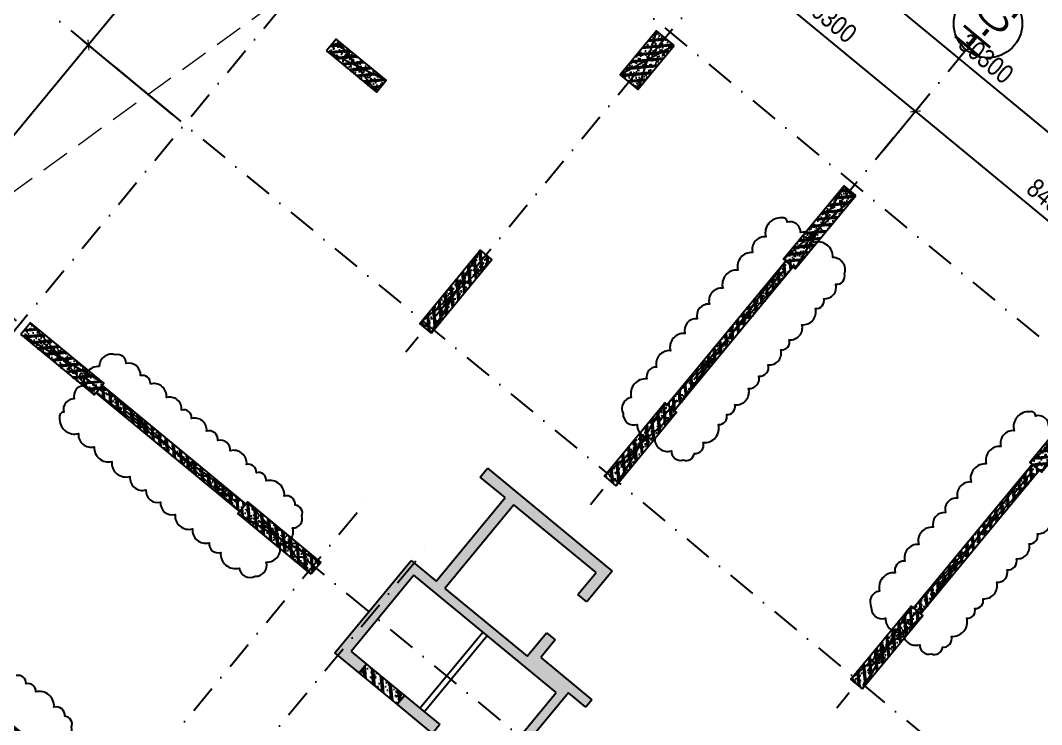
# Model space of a CAD drawing. Header units: millimetres. Extents: x -185400 to 961535, y -14070 to 330824.
# Drawn here: x -91778 to -64925, y 106831 to 125354 of the extents above; entities that cross this region are included whole.
import ezdxf
from ezdxf.enums import TextEntityAlignment as Align

# ---------------------------------------------------------------- set-up
doc = ezdxf.new("R2010")
doc.units = ezdxf.units.MM
doc.header["$LTSCALE"] = 300
doc.header["$MEASUREMENT"] = 0
doc.set_wipeout_variables(frame=1)
doc.linetypes.add('DASHDOT', pattern=[1, 0.5, -0.25, 0, -0.25])
doc.linetypes.add('HIDDEN', pattern=[0.375, 0.25, -0.125])
for name, color, linetype in [('KC-Betong', 6, 'Continuous'), ('KT-Hatch', 251, 'Continuous'), ('KT-Kich thuoc', 9, 'Continuous'), ('KT-Luoi truc South Tower', 8, 'DASHDOT'), ('KT-Net cot vach', 6, 'Continuous'), ('KT-Thay', 7, 'Continuous'), ('ST_MBDV Cot vach 220805$0$AUDIT_I_220805193045-1', 50, 'Continuous')]:
    doc.layers.add(name, color=color, linetype=linetype)
doc.layers.add('KT-Chi gioi XD', color=7, linetype='HIDDEN', true_color=0x0066cc)
doc.styles.add('Arial Narrow', font='ARIALN.TTF')
doc.styles.add('ST_MBDV Cot vach 220805$0$HBA-Text', font='GOTHIC.TTF')
doc.dimstyles.new('ccu12-200', dxfattribs={"dimscale": 200, "dimtxt": 2.5, "dimasz": 1, "dimexe": 1, "dimexo": 2, "dimgap": 1, "dimtad": 1, "dimdec": 0, "dimdsep": 46, "dimtxsty": 'Arial Narrow', "dimblk": 'ARCHTICK', "dimcen": -1, "dimdle": 1, "dimclrd": 256, "dimclre": 256, "dimclrt": 3, "dimadec": 0, "dimazin": 2, "dimtfac": 0.1, "dimtdec": 0, "dimtmove": 0, "dimatfit": 1, "dimldrblk": 'ARCHTICK', "dimfxl": 1, "dimtvp": 0.833333, "dimtolj": 1, "dimtzin": 12, "dimarcsym": 0})
pattern_1 = [(50, (-700, 4950), (286.904, -25.101), [30, -330]), (355, (-700, 4950), (-55.5, 300.877), [24, -264]), (100.4514, (-676.1, 4947.9), (231.404, 275.776), [25.496, -280.457]), (46.184, (-700, 5030), (426.896, -66.208), [45, -495]), (96.636, (-664.43, 5024.5), (373.865, 389.647), [38.244, -420.685]), (351.184, (-700, 5030), (373.865, 389.647), [36, -396]), (21, (-660, 5010), (238.763, -161.048), [30, -330]), (326, (-660, 5010), (97.326, 290.06), [24, -264]), (71.4514, (-640.1, 4996.58), (336.089, 129.012), [25.496, -280.457]), (37.5, (-700, 4950), (4.864, 133.1575), [0, -260.8, 0, -268, 0, -265]), (7.5, (-700, 4950), (105.228, 157.7647), [0, -152.8, 0, -254.8, 0, -101]), (327.5, (-789.2, 4950), (213.529, -9.022), [0, -100, 0, -312, 0, -414]), (317.5, (-829.2, 4950), (233.2745, 40.042), [0, -130, 0, -207.2, 0, -294]), (45, (-700, 4950), (-120.208, 120.208), []), (45, (-700, 4999), (-120.208, 120.208), [])]

# ---------------------------------------------------------------- blocks, each defined once
blk = doc.blocks.new('_ARCHTICK')
at = {"color": 0, "linetype": 'ByBlock', "const_width": 0.15}
blk.add_lwpolyline([(-0.5, -0.5), (0.5, 0.5)], dxfattribs=at)
blk = doc.blocks.new('*D117')
at = {"layer": 'Defpoints', "color": 0, "transparency": 16777216}
for p in [(-81093, 130328, 0), (-89989, 124705), (-87464, 122620, 0)]:
    blk.add_point(p, dxfattribs=at)
at = {"layer": 'KT-Kich thuoc', "lineweight": -2, "transparency": 16777216}
for p, q in [((-83494, 132570), (-90116, 124551)), ((-81402, 130583), (-83775, 132543)), ((-87773, 122875), (-90143, 124832))]:
    blk.add_line(p, q, dxfattribs=at)
at = {"layer": 'KT-Kich thuoc', "lineweight": -2, "transparency": 16777216, "xscale": 200, "yscale": 200, "zscale": 200}
for p, rotation in [((-83621, 132416), 50.44882678931273), ((-89989, 124705), 230.4488267893127)]:
    blk.add_blockref('_ARCHTICK', p, dxfattribs=dict(at, rotation=rotation))
at = {"layer": 'KT-Kich thuoc', "color": 3, "transparency": 16777216, "insert": (-87156, 128850), "char_height": 500, "attachment_point": 5, "rotation": 50.4488, "style": 'Arial Narrow'}
blk.add_mtext('\\A1;10000', dxfattribs=at)
blk = doc.blocks.new('*D118')
at = {"layer": 'Defpoints', "color": 0, "transparency": 16777216}
for p in [(-87461, 122618, 0), (-94319, 119462), (-91791, 117374, 0)]:
    blk.add_point(p, dxfattribs=at)
at = {"layer": 'KT-Kich thuoc', "lineweight": -2, "transparency": 16777216}
for p, q in [((-89861, 124859), (-94446, 119308)), ((-87769, 122872), (-90143, 124832)), ((-92099, 117629), (-94473, 119589))]:
    blk.add_line(p, q, dxfattribs=at)
at = {"layer": 'KT-Kich thuoc', "lineweight": -2, "transparency": 16777216, "xscale": 200, "yscale": 200, "zscale": 200}
for p, rotation in [((-89989, 124705), 50.44882678931273), ((-94319, 119462), 230.4488267893127)]:
    blk.add_blockref('_ARCHTICK', p, dxfattribs=dict(at, rotation=rotation))
at = {"layer": 'KT-Kich thuoc', "color": 3, "transparency": 16777216, "insert": (-92505, 122373), "char_height": 500, "attachment_point": 5, "rotation": 50.4488, "style": 'Arial Narrow'}
blk.add_mtext('\\A1;6800', dxfattribs=at)
blk = doc.blocks.new('*D101')
at = {"layer": 'Defpoints', "color": 0, "transparency": 16777216}
for p in [(-74211, 125628, 0), (-68243, 122960), (-69353, 121616, 0)]:
    blk.add_point(p, dxfattribs=at)
at = {"layer": 'KT-Kich thuoc', "lineweight": -2, "transparency": 16777216}
for p, q in [((-73956, 125936), (-72973, 127126)), ((-73255, 127099), (-68089, 122833)), ((-69098, 121924), (-68116, 123114))]:
    blk.add_line(p, q, dxfattribs=at)
at = {"layer": 'KT-Kich thuoc', "lineweight": -2, "transparency": 16777216, "xscale": 200, "yscale": 200, "zscale": 200}
for p, rotation in [((-73101, 126972), 140.4488267455569), ((-68243, 122960), 320.4488267455569)]:
    blk.add_blockref('_ARCHTICK', p, dxfattribs=dict(at, rotation=rotation))
at = {"layer": 'KT-Kich thuoc', "color": 3, "transparency": 16777216, "insert": (-70382, 125317), "char_height": 500, "attachment_point": 5, "rotation": 320.4488, "style": 'Arial Narrow'}
blk.add_mtext('\\A1;6300', dxfattribs=at)
blk = doc.blocks.new('*D102')
at = {"layer": 'Defpoints', "color": 0, "transparency": 16777216}
for p in [(-69353, 121616, 0), (-61766, 117611), (-62876, 116267, 0)]:
    blk.add_point(p, dxfattribs=at)
at = {"layer": 'KT-Kich thuoc', "lineweight": -2, "transparency": 16777216}
for p, q in [((-69098, 121924), (-68116, 123114)), ((-68397, 123087), (-61612, 117484)), ((-62621, 116576), (-61639, 117765))]:
    blk.add_line(p, q, dxfattribs=at)
at = {"layer": 'KT-Kich thuoc', "lineweight": -2, "transparency": 16777216, "xscale": 200, "yscale": 200, "zscale": 200}
for p, rotation in [((-68243, 122960), 140.4488267455569), ((-61766, 117611), 320.4488267455569)]:
    blk.add_blockref('_ARCHTICK', p, dxfattribs=dict(at, rotation=rotation))
at = {"layer": 'KT-Kich thuoc', "color": 3, "transparency": 16777216, "insert": (-64715, 120637), "char_height": 500, "attachment_point": 5, "rotation": 320.4488, "style": 'Arial Narrow'}
blk.add_mtext('\\A1;8400', dxfattribs=at)
blk = doc.blocks.new('ST_MBDV Cot vach 220805$0$GRID-SYM-flat-103')
at = {"layer": 'ST_MBDV Cot vach 220805$0$AUDIT_I_220805193045-1'}
blk.add_circle((0, 0, 0), 900, dxfattribs=at)
at = {"layer": 'ST_MBDV Cot vach 220805$0$AUDIT_I_220805193045-1', "style": 'ST_MBDV Cot vach 220805$0$HBA-Text'}
blk.add_attdef('GRID', text='', height=900, rotation=19.0471, dxfattribs=at).set_placement((0, 0, 0), align=Align.MIDDLE_CENTER)
blk = doc.blocks.new('*D124')
at = {"layer": 'Defpoints', "color": 0, "transparency": 16777216}
for p in [(-79464, 132301, 0), (-54992, 114350), (-56101, 113007)]:
    blk.add_point(p, dxfattribs=at)
at = {"layer": 'KT-Kich thuoc', "lineweight": -2, "transparency": 16777216}
for p, q in [((-79210, 132609), (-78228, 133798)), ((-78509, 133771), (-54838, 114223)), ((-55847, 113315), (-54865, 114504))]:
    blk.add_line(p, q, dxfattribs=at)
at = {"layer": 'KT-Kich thuoc', "lineweight": -2, "transparency": 16777216, "xscale": 200, "yscale": 200, "zscale": 200}
for p, rotation in [((-78355, 133644), 140.448826737223), ((-54992, 114350), 320.4488267372229)]:
    blk.add_blockref('_ARCHTICK', p, dxfattribs=dict(at, rotation=rotation))
at = {"layer": 'KT-Kich thuoc', "color": 3, "transparency": 16777216, "insert": (-66384, 124348), "char_height": 500, "attachment_point": 5, "rotation": 320.4488, "style": 'Arial Narrow'}
blk.add_mtext('\\A1;30300', dxfattribs=at)
blk = doc.blocks.new('*D125')
at = {"layer": 'Defpoints', "color": 0, "transparency": 16777216}
for p in [(-85499, 133966), (-81097, 130331), (-123887, 78516, 0)]:
    blk.add_point(p, dxfattribs=at)
at = {"layer": 'KT-Kich thuoc', "lineweight": -2, "transparency": 16777216}
for p, q in [((-128417, 81997), (-85371, 134121)), ((-81405, 130586), (-85653, 134094)), ((-124196, 78771), (-128444, 82279))]:
    blk.add_line(p, q, dxfattribs=at)
at = {"layer": 'KT-Kich thuoc', "lineweight": -2, "transparency": 16777216, "xscale": 200, "yscale": 200, "zscale": 200}
for p, rotation in [((-85499, 133966), 50.44882697620305), ((-128289, 82151), 230.4488269762031)]:
    blk.add_blockref('_ARCHTICK', p, dxfattribs=dict(at, rotation=rotation))
at = {"layer": 'KT-Kich thuoc', "color": 3, "transparency": 16777216, "insert": (-105576, 110369), "char_height": 500, "attachment_point": 5, "rotation": 50.4488, "style": 'Arial Narrow'}
blk.add_mtext('\\A1;67200', dxfattribs=at)
blk = doc.blocks.new('*U18')
h = blk.add_hatch()
h.set_pattern_fill('VATLIEU04', color=250, scale=40, style=0, pattern_type=2)
h.set_pattern_definition([(50, (1550, 450), (286.904, -25.1), [30, -330]), (355, (1550, 450), (-55.5, 300.877), [24, -264]), (100.451, (1573.9, 447.9), (231.404, 275.776), [25.496, -280.457]), (46.184, (1550, 530), (426.896, -66.21), [45, -495]), (96.636, (1585.57, 524.5), (373.865, 389.65), [38.244, -420.685]), (351.184, (1550, 530), (373.865, 389.65), [36, -396]), (21, (1590, 510), (238.763, -161.048), [30, -330]), (326, (1590, 510), (97.326, 290.06), [24, -264]), (71.451, (1609.9, 496.58), (336.09, 129.012), [25.496, -280.457]), (37.5, (1550, 450), (4.864, 133.1575), [0, -260.8, 0, -268, 0, -265]), (7.5, (1550, 450), (105.228, 157.765), [0, -152.8, 0, -254.8, 0, -101]), (327.5, (1460.8, 450), (213.529, -9.022), [0, -100, 0, -312, 0, -414]), (317.5, (1420.8, 450), (233.274, 40.042), [0, -130, 0, -207.2, 0, -294]), (45, (1550, 450), (-120.208, 120.208), []), (45, (1550, 499), (-120.208, 120.208), [])])
h.paths.add_polyline_path([(-475, -475), (2025, -475), (2025, -75), (-475, -75)])
at = {"color": 6, "ltscale": 0.25}
blk.add_lwpolyline([(-475, -475), (2025, -475), (2025, -75), (-475, -75)], close=True, dxfattribs=at)
at = {"layer": 'Defpoints', "linetype": 'ByBlock', "ltscale": 30}
for p, q in [((2025, -475), (-475, -75)), ((-475, -475), (2025, -75))]:
    blk.add_line(p, q, dxfattribs=at)
blk = doc.blocks.new('*U15')
h = blk.add_hatch()
h.set_pattern_fill('VATLIEU04', color=250, scale=40, style=0, pattern_type=2)
h.set_pattern_definition([(50, (750, 450), (286.904, -25.1), [30, -330]), (355, (750, 450), (-55.5, 300.877), [24, -264]), (100.451, (773.9, 447.9), (231.404, 275.776), [25.496, -280.457]), (46.184, (750, 530), (426.9, -66.21), [45, -495]), (96.636, (785.57, 524.5), (373.87, 389.65), [38.24, -420.685]), (351.184, (750, 530), (373.86, 389.65), [36, -396]), (21, (790, 510), (238.763, -161.048), [30, -330]), (326, (790, 510), (97.326, 290.06), [24, -264]), (71.451, (809.9, 496.58), (336.09, 129.01), [25.496, -280.457]), (37.5, (750, 450), (4.864, 133.1575), [0, -260.8, 0, -268, 0, -265]), (7.5, (750, 450), (105.228, 157.765), [0, -152.8, 0, -254.8, 0, -101]), (327.5, (660.8, 450), (213.529, -9.022), [0, -100, 0, -312, 0, -414]), (317.5, (620.8, 450), (233.274, 40.042), [0, -130, 0, -207.2, 0, -294]), (45, (750, 450), (-120.208, 120.208), []), (45, (750, 499), (-120.208, 120.208), [])])
h.paths.add_polyline_path([(-475, -475), (1225, -475), (1225, -75), (-475, -75)])
at = {"color": 6, "ltscale": 0.25}
blk.add_lwpolyline([(-475, -475), (1225, -475), (1225, -75), (-475, -75)], close=True, dxfattribs=at)
at = {"layer": 'Defpoints', "linetype": 'ByBlock', "ltscale": 30}
for p, q in [((1225, -475), (-475, -75)), ((-475, -475), (1225, -75))]:
    blk.add_line(p, q, dxfattribs=at)
blk = doc.blocks.new('*U16')
h = blk.add_hatch()
h.set_pattern_fill('VATLIEU04', color=250, scale=40, style=0, pattern_type=2)
h.set_pattern_definition([(50, (-550, 2550), (286.904, -25.1), [30, -330]), (355, (-550, 2550), (-55.5, 300.877), [24, -264]), (100.451, (-526.1, 2547.9), (231.404, 275.776), [25.496, -280.457]), (46.184, (-550, 2630), (426.896, -66.208), [45, -495]), (96.636, (-514.43, 2624.5), (373.865, 389.647), [38.244, -420.685]), (351.184, (-550, 2630), (373.865, 389.65), [36, -396]), (21, (-510, 2610), (238.763, -161.048), [30, -330]), (326, (-510, 2610), (97.326, 290.06), [24, -264]), (71.451, (-490.1, 2596.58), (336.09, 129.012), [25.496, -280.457]), (37.5, (-550, 2550), (4.864, 133.1575), [0, -260.8, 0, -268, 0, -265]), (7.5, (-550, 2550), (105.228, 157.765), [0, -152.8, 0, -254.8, 0, -101]), (327.5, (-639.2, 2550), (213.529, -9.022), [0, -100, 0, -312, 0, -414]), (317.5, (-679.2, 2550), (233.274, 40.042), [0, -130, 0, -207.2, 0, -294]), (45, (-550, 2550), (-120.208, 120.208), []), (45, (-550, 2599), (-120.208, 120.208), [])])
h.paths.add_polyline_path([(-475, -475), (-75, -475), (-75, 2025), (-475, 2025)])
at = {"color": 6, "ltscale": 0.25}
blk.add_lwpolyline([(-475, -475), (-75, -475), (-75, 2025), (-475, 2025)], close=True, dxfattribs=at)
at = {"layer": 'Defpoints', "linetype": 'ByBlock', "ltscale": 30}
for p, q in [((-75, -475), (-475, 2025)), ((-475, -475), (-75, 2025))]:
    blk.add_line(p, q, dxfattribs=at)
blk = doc.blocks.new('*U14')
h = blk.add_hatch()
h.set_pattern_fill('VATLIEU04', color=250, scale=40, style=0, pattern_type=2)
h.set_pattern_definition([(50, (-350, 1550), (286.904, -25.1), [30, -330]), (355, (-350, 1550), (-55.5, 300.877), [24, -264]), (100.451, (-326.1, 1547.9), (231.404, 275.776), [25.496, -280.457]), (46.184, (-350, 1630), (426.896, -66.21), [45, -495]), (96.636, (-314.43, 1624.5), (373.865, 389.65), [38.244, -420.685]), (351.184, (-350, 1630), (373.865, 389.65), [36, -396]), (21, (-310, 1610), (238.763, -161.048), [30, -330]), (326, (-310, 1610), (97.326, 290.06), [24, -264]), (71.451, (-290.1, 1596.58), (336.09, 129.012), [25.496, -280.457]), (37.5, (-350, 1550), (4.864, 133.1575), [0, -260.8, 0, -268, 0, -265]), (7.5, (-350, 1550), (105.228, 157.765), [0, -152.8, 0, -254.8, 0, -101]), (327.5, (-439.2, 1550), (213.529, -9.022), [0, -100, 0, -312, 0, -414]), (317.5, (-479.2, 1550), (233.274, 40.042), [0, -130, 0, -207.2, 0, -294]), (45, (-350, 1550), (-120.208, 120.208), []), (45, (-350, 1599), (-120.208, 120.208), [])])
h.paths.add_polyline_path([(-475, -475), (125, -475), (125, 1025), (-475, 1025)])
at = {"color": 6, "ltscale": 0.25}
blk.add_lwpolyline([(-475, -475), (125, -475), (125, 1025), (-475, 1025)], close=True, dxfattribs=at)
at = {"layer": 'Defpoints', "linetype": 'ByBlock', "ltscale": 30}
for p, q in [((125, -475), (-475, 1025)), ((-475, -475), (125, 1025))]:
    blk.add_line(p, q, dxfattribs=at)
blk = doc.blocks.new('Columns-NT1-High-flat-1')
at = {"layer": 'KC-Betong', "linetype": 'ByBlock'}
for name, p, rotation in [('*U14', (37774, 33294), 140.4488257820859), ('*U15', (29975, 33276, 0), 320.4488276923774), ('*U16', (42554, 29346), 140.4488257820859), ('*U18', (21937, 25817), 320.4488257820466), ('*U16', (49031, 23998), 140.4488257820859)]:
    blk.add_blockref(name, p, dxfattribs=dict(at, rotation=rotation))
at = {"layer": 'KC-Betong', "linetype": 'ByBlock', "xscale": -1, "rotation": 320.4488276923595}
for name, p in [('*U16', (31998, 26457)), ('*U16', (36855, 22445)), ('*U18', (28838, 20118)), ('*U16', (43332, 17097))]:
    blk.add_blockref(name, p, dxfattribs=at)
blk = doc.blocks.new('*U148')
h = blk.add_hatch()
h.set_pattern_fill('VATLIEU04', color=250, scale=40, style=0, pattern_type=2)
h.set_pattern_definition([(50, (5250, 300), (286.904, -25.101), [30, -330]), (355, (5250, 300), (-55.5, 300.877), [24, -264]), (100.4514, (5273.9, 297.9), (231.404, 275.776), [25.496, -280.457]), (46.184, (5250, 380), (426.896, -66.208), [45, -495]), (96.636, (5285.57, 374.5), (373.865, 389.647), [38.244, -420.685]), (351.184, (5250, 380), (373.865, 389.647), [36, -396]), (21, (5290, 360), (238.763, -161.048), [30, -330]), (326, (5290, 360), (97.326, 290.06), [24, -264]), (71.4514, (5309.9, 346.58), (336.089, 129.012), [25.496, -280.457]), (37.5, (5250, 300), (4.864, 133.1575), [0, -260.8, 0, -268, 0, -265]), (7.5, (5250, 300), (105.2278, 157.7647), [0, -152.8, 0, -254.8, 0, -101]), (327.5, (5160.8, 300), (213.529, -9.022), [0, -100, 0, -312, 0, -414]), (317.5, (5120.8, 300), (233.2745, 40.042), [0, -130, 0, -207.2, 0, -294]), (45, (5250, 300), (-120.208, 120.208), []), (45, (5250, 349), (-120.208, 120.208), [])])
h.paths.add_polyline_path([(-475, -475), (5725, -475), (5725, -225), (-475, -225)])
at = {"color": 6, "ltscale": 0.25}
blk.add_lwpolyline([(-475, -475), (5725, -475), (5725, -225), (-475, -225)], close=True, dxfattribs=at)
at = {"layer": 'Defpoints', "linetype": 'ByBlock', "ltscale": 30}
for p, q in [((5725, -475), (-475, -225)), ((-475, -475), (5725, -225))]:
    blk.add_line(p, q, dxfattribs=at)
blk = doc.blocks.new('*U149')
h = blk.add_hatch()
h.set_pattern_fill('VATLIEU04', color=250, scale=40, style=0, pattern_type=2)
h.set_pattern_definition([(50, (3950, 300), (286.904, -25.101), [30, -330]), (355, (3950, 300), (-55.5, 300.877), [24, -264]), (100.4514, (3973.9, 297.9), (231.404, 275.776), [25.496, -280.457]), (46.184, (3950, 380), (426.896, -66.208), [45, -495]), (96.636, (3985.57, 374.5), (373.865, 389.647), [38.244, -420.685]), (351.184, (3950, 380), (373.865, 389.647), [36, -396]), (21, (3990, 360), (238.763, -161.048), [30, -330]), (326, (3990, 360), (97.326, 290.06), [24, -264]), (71.4514, (4009.9, 346.58), (336.089, 129.012), [25.496, -280.457]), (37.5, (3950, 300), (4.864, 133.1575), [0, -260.8, 0, -268, 0, -265]), (7.5, (3950, 300), (105.228, 157.7647), [0, -152.8, 0, -254.8, 0, -101]), (327.5, (3860.8, 300), (213.529, -9.022), [0, -100, 0, -312, 0, -414]), (317.5, (3820.8, 300), (233.2745, 40.042), [0, -130, 0, -207.2, 0, -294]), (45, (3950, 300), (-120.208, 120.208), []), (45, (3950, 349), (-120.208, 120.208), [])])
h.paths.add_polyline_path([(-475, -475), (4425, -475), (4425, -225), (-475, -225)])
at = {"color": 6, "ltscale": 0.25}
blk.add_lwpolyline([(-475, -475), (4425, -475), (4425, -225), (-475, -225)], close=True, dxfattribs=at)
at = {"layer": 'Defpoints', "linetype": 'ByBlock', "ltscale": 30}
for p, q in [((4425, -475), (-475, -225)), ((-475, -475), (4425, -225))]:
    blk.add_line(p, q, dxfattribs=at)
blk = doc.blocks.new('*U139')
h = blk.add_hatch()
h.set_pattern_fill('VATLIEU04', color=250, scale=40, style=0, pattern_type=2)
h.set_pattern_definition(pattern_1)
h.paths.add_polyline_path([(-475, -475), (-225, -475), (-225, 4425), (-475, 4425)])
at = {"color": 6, "ltscale": 0.25}
blk.add_lwpolyline([(-475, -475), (-225, -475), (-225, 4425), (-475, 4425)], close=True, dxfattribs=at)
at = {"layer": 'Defpoints', "linetype": 'ByBlock', "ltscale": 30}
for p, q in [((-225, -475), (-475, 4425)), ((-475, -475), (-225, 4425))]:
    blk.add_line(p, q, dxfattribs=at)
blk = doc.blocks.new('*U141')
h = blk.add_hatch()
h.set_pattern_fill('VATLIEU04', color=250, scale=40, style=0, pattern_type=2)
h.set_pattern_definition(pattern_1)
h.paths.add_polyline_path([(-475, -475), (-225, -475), (-225, 4425), (-475, 4425)])
at = {"color": 6, "ltscale": 0.25}
blk.add_lwpolyline([(-475, -475), (-225, -475), (-225, 4425), (-475, 4425)], close=True, dxfattribs=at)
at = {"layer": 'Defpoints', "linetype": 'ByBlock', "ltscale": 30}
for p, q in [((-225, -475), (-475, 4425)), ((-475, -475), (-225, 4425))]:
    blk.add_line(p, q, dxfattribs=at)

msp = doc.modelspace()

# ---------------------------------------------------------------- hatches: boundary and pattern name
at = {"layer": 'KT-Hatch'}
h = msp.add_hatch(dxfattribs=at)
h.set_pattern_fill('1BETONG2-BOP', color=256, scale=50, pattern_type=2)
h.set_pattern_definition([(10.4488, (-107837.5, 97943.8), (256.5447, -252.5566), [37.5, -412.5]), (315.4488, (-107837.5, 97943.8), (185.993, 334.1673), [30, -330]), (60.9002, (-107816.1, 97922.76), (442.5378, 81.6104), [31.87, -350.571]), (6.633, (-107773.8, 98020.9), (358.753, -403.604), [56.25, -618.75]), (57.0844, (-107743.9, 97987.3), (670.482, 77.9685), [47.805, -525.8565]), (311.633, (-107773.8, 98020.9), (670.482, 77.969), [45, -495]), (341.4488, (-107751.18, 97969.8), (101.9372, -345.2663), [37.5, -412.5]), (186.4488, (-107751.2, 97969.8), (142.6476, -354.842), [30, -330]), (31.9002, (-107742.7, 97941.02), (426.6178, -143.1685), [31.87, -350.571]), (27.94883, (-107837.49, 97943.8), (33.61392, 163.13077), [0, -326, 0, -335, 0, -331.25]), (324.94883, (-107837.5, 97943.8), (230.25835, 56.3262), [0, -191, 0, -318.5, 0, -126.25]), (287.94883, (-107923.46, 98014.8), (198.62244, -178.65583), [0, -125, 0, -390, 0, -517.5]), (277.9488, (-107962.02, 98046.64), (256.7064, -147.0836), [0, -162.5, 0, -259, 0, -367.5]), (275.4488, (-107837.5, 97943.8), (211.5398, 20.1783), []), (275.4488, (-107798.5, 97991.03), (211.5398, 20.1783), [])])
h.paths.add_polyline_path([(-80614.3, 110414), (-78799.5, 112611.5), (-76640.6, 110828.5), (-77118.2, 110250.2), (-76886.9, 110059.2), (-76218.2, 110868.8), (-79495.2, 113575.1), (-79686.3, 113343.8), (-79030.9, 112802.5), (-80845.7, 110605), (-81501.1, 111146.2), (-83506.9, 108717.4), (-82870.7, 108192.1), (-82679.7, 108423.4), (-83084.5, 108757.7), (-81428.9, 110762.4), (-77689.3, 107674.1), (-79344.9, 105669.4), (-79749.7, 106003.7), (-79940.7, 105772.4), (-77338.4, 103623.3), (-78392.3, 102347.2), (-75847.8, 100245.8), (-70782.3, 106379.6), (-71013.6, 106570.6), (-75888.1, 100668.2), (-78008.5, 102419.3), (-75012.5, 106047.1), (-75745, 106652.1), (-75904.2, 106459.3), (-75364.4, 106013.6), (-77147.4, 103854.6), (-79152.1, 105510.2), (-77369.2, 107669.1), (-76906.6, 107287.1), (-76747.4, 107479.8), (-78096.7, 108594.2), (-77714.6, 109056.8), (-77946, 109247.9), (-78455.4, 108631)])
h.paths.add_polyline_path([(-80943.1, 106600.2), (-80752.1, 106831.5), (-81677.3, 107595.6), (-81868.4, 107364.3)], flags=17)
h = msp.add_hatch(dxfattribs=at)
h.set_pattern_fill('1BETONG2-BOP', color=256, scale=50, pattern_type=2)
h.set_pattern_definition([(10.4488, (-105711.04, 100597.24), (256.5447, -252.5566), [37.5, -412.5]), (315.4488, (-105711.04, 100597.24), (185.993, 334.1673), [30, -330]), (60.9002, (-105689.66, 100576.2), (442.538, 81.6104), [31.87, -350.571]), (6.633, (-105647.36, 100674.34), (358.753, -403.604), [56.25, -618.75]), (57.0844, (-105617.46, 100640.7), (670.482, 77.969), [47.805, -525.856]), (311.633, (-105647.36, 100674.34), (670.482, 77.969), [45, -495]), (341.4488, (-105624.73, 100623.23), (101.9372, -345.2663), [37.5, -412.5]), (186.4488, (-105624.73, 100623.23), (142.6476, -354.842), [30, -330]), (31.9002, (-105616.23, 100594.45), (426.618, -143.1685), [31.87, -350.571]), (27.9488, (-105711.04, 100597.24), (33.6139, 163.1308), [0, -326, 0, -335, 0, -331.25]), (324.9488, (-105711.04, 100597.24), (230.2583, 56.3262), [0, -191, 0, -318.5, 0, -126.25]), (287.9488, (-105797.01, 100668.23), (198.62244, -178.6558), [0, -125, 0, -390, 0, -517.5]), (277.9488, (-105835.56, 100700.07), (256.7064, -147.0836), [0, -162.5, 0, -259, 0, -367.5]), (275.4488, (-105711.04, 100597.24), (211.5398, 20.1783), []), (275.4488, (-105672.03, 100644.46), (211.5398, 20.1783), [])])
h.paths.add_polyline_path([(-82679.7, 108423.4), (-81677.3, 107595.6), (-81868.4, 107364.3), (-82870.7, 108192.1)])

# ---------------------------------------------------------------- linework, layer by layer
at = {"layer": 'KC-Betong'}
for p, q in [((-79686.3, 113343.8), (-79495.2, 113575.1)), ((-79030.9, 112802.5), (-79686.3, 113343.8)), ((-79495.2, 113575.1), (-76218.2, 110868.8)), ((-80845.7, 110605), (-79030.9, 112802.5)), ((-78799.5, 112611.5), (-80614.3, 110414)), ((-76640.6, 110828.5), (-78799.5, 112611.5)), ((-83506.9, 108717.4), (-81501.1, 111146.2)), ((-81501.1, 111146.2), (-80845.7, 110605)), ((-81428.9, 110762.4), (-83084.5, 108757.7)), ((-77689.3, 107674.1), (-81428.9, 110762.4)), ((-77118.2, 110250.2), (-76640.6, 110828.5)), ((-76218.2, 110868.8), (-76886.9, 110059.2)), ((-80614.3, 110414), (-78455.4, 108631)), ((-76886.9, 110059.2), (-77118.2, 110250.2)), ((-78455.4, 108631), (-77946, 109247.9)), ((-77714.6, 109056.8), (-78096.7, 108594.2)), ((-77946, 109247.9), (-77714.6, 109056.8)), ((-83084.5, 108757.7), (-82679.7, 108423.4, 0)), ((-82870.7, 108192.1, 0), (-83506.9, 108717.4)), ((-78096.7, 108594.2), (-76747.4, 107479.8)), ((-82679.7, 108423.4, 0), (-82870.8, 108192.1, 0)), ((-81868.4, 107364.3, 0), (-81677.3, 107595.6, 0)), ((-81677.3, 107595.6, 0), (-80752.1, 106831.5, 0)), ((-79344.9, 105669.4), (-77689.3, 107674.1)), ((-77369.2, 107669.1), (-79152.1, 105510.2)), ((-76906.6, 107287.1), (-77369.2, 107669.1)), ((-76747.4, 107479.8), (-76906.6, 107287.1)), ((-80943.1, 106600.2, 0), (-81868.4, 107364.3, 0)), ((-80752.1, 106831.5, 0), (-80943.1, 106600.2, 0))]:
    msp.add_line(p, q, dxfattribs=at)
at = {"layer": 'KT-Net cot vach', "elevation": 0}
msp.add_lwpolyline([(-82679.7, 108423.4), (-81677.3, 107595.6), (-81868.4, 107364.3), (-82870.7, 108192.1)], close=True, dxfattribs=at)
at = {"layer": 'KT-Thay'}
for p, q in [((-81272.5, 107261.3, 0), (-79616.9, 109266, 0)), ((-81156.9, 107165.8, 0), (-79501.3, 109170.5, 0))]:
    msp.add_line(p, q, dxfattribs=at)

# ---------------------------------------------------------------- block references
at = {"layer": 'KT-Kich thuoc'}
ref = msp.add_blockref('ST_MBDV Cot vach 220805$0$GRID-SYM-flat-103', (-66333.9, 125271.9, 0), dxfattribs=at)
ref.add_attrib('GRID', 'H-C1', dxfattribs={"layer": 'ST_MBDV Cot vach 220805$0$AUDIT_I_220805193045-1', "height": 900, "rotation": 50, "style": 'ST_MBDV Cot vach 220805$0$HBA-Text', "width": 0.65}).set_placement((-66333.9, 125271.9, 0), align=Align.MIDDLE_CENTER)

# ---------------------------------------------------------------- dimensions: what is measured, and where the dimension line sits
for base, p1, p2, angle, picture, middle in [((-89988.5, 124705), (-81093.3, 130328.2, 0), (-87464.4, 122620.5, 0), 50.44883, '*D117', (-87155.7, 128850.2)), ((-68243.2, 122959.9), (-74210.6, 125627.7, 0), (-69353, 121616.1, 0), 140.44883, '*D101', (-70382.1, 125316.8)), ((-94318.5, 119461.8), (-87460.9, 122617.6, 0), (-91791, 117374.4, 0), 50.44883, '*D118', (-92504.6, 122373.3)), ((-61766.3, 117611.1), (-69353, 121616.1, 0), (-62876.1, 116267.2, 0), 140.44883, '*D102', (-64714.8, 120636.6))]:
    dim = msp.add_linear_dim(base=base, p1=p1, p2=p2, angle=angle, dimstyle='ccu12-200', dxfattribs=at)
    dim.commit()
    dim.dimension.update_dxf_attribs({"geometry": picture, "text_midpoint": middle})

# ---------------------------------------------------------------- wipeouts: each hides what was drawn before it
for points in [[(-71651.5, 119029.1), (-71458.7, 118869.9), (-74578.9, 115091.7), (-74771.7, 115250.9)], [(-65174.6, 113680.3), (-64981.9, 113521.1), (-68102, 109742.9), (-68294.8, 109902.1)]]:
    msp.add_wipeout(points).dxf.layer = 'KC-Betong'
for points in [[(-89788.7, 115558.8), (-89629.5, 115751.5), (-85851.3, 112631.4), (-86010.5, 112438.6)], [(-96139.9, 109909.7), (-95980.7, 110102.5), (-91200.2, 106154.5), (-91359.4, 105961.7)]]:
    msp.add_wipeout(points).translate(0, 0, 0).dxf.layer = 'KC-Betong'

# ---------------------------------------------------------------- next in the draw order: linework, layer by layer
at = {"layer": 'Defpoints', "color": 4, "elevation": 0}
for points in [[(-71760.6, 120157.6, 0.5205671), (-72176.7, 119660.7, 0.5205671), (-72523.1, 119246.9, 0.5205671), (-72909, 118786.1, 0.5205671), (-73307.4, 118310.3, 0.5205671), (-73660.7, 117888.5, 0.5205671), (-73980.8, 117506.1, 0.5205671), (-74303.2, 117121.1, 0.5205671), (-74684.4, 116665.9, 0.5205671), (-75048.9, 116230.6, 0.5205671), (-75305.8, 115923.7, 0.5205671), (-75714.3, 115435.9, 0.5205671), (-75930, 115014.2, 0.5205671), (-75556.5, 114725.5, 0.5205671), (-75098.8, 114371.8, 0.5205671), (-74658, 114031.2, 0.5205671), (-74348.6, 113792, 0.5205671), (-74061.6, 113963, 0.5205671), (-73820.9, 114250.4, 0.5205671), (-73421.8, 114727, 0.5205671), (-73205.9, 114984.9, 0.5205671), (-72991.4, 115241, 0.5205671), (-72629.2, 115673.6, 0.5205671), (-72358.6, 115996.7, 0.5205671), (-72111.1, 116292.3, 0.5205671), (-71780.7, 116686.9, 0.5205671), (-71558.7, 116952, 0.5205671), (-71227, 117348.2, 0.5205671), (-70872.3, 117771.8, 0.5205671), (-70653.3, 118033.3, 0.5205671), (-70335.9, 118412.3, 0.5205671), (-70106.7, 118686.1, 0.5205671), (-70412, 119115.4, 0.5205671), (-70920.9, 119508.6, 0.5205671), (-71262.6, 119772.7, 0.5205671), (-71614.1, 120044.4, 0.5205671)], [(-90745.7, 114902.1, 0.5205671), (-90248.7, 114486, 0.5205671), (-89835, 114139.6, 0.5205671), (-89374.2, 113753.7, 0.5205671), (-88898.4, 113355.3, 0.5205671), (-88476.5, 113002.1, 0.5205671), (-88094.2, 112681.9, 0.5205671), (-87709.2, 112359.6, 0.5205671), (-87254, 111978.3, 0.5205671), (-86818.6, 111613.8, 0.5205671), (-86511.8, 111356.9, 0.5205671), (-86023.9, 110948.4, 0.5205671), (-85602.2, 110732.8, 0.5205671), (-85313.6, 111106.2, 0.5205671), (-84959.9, 111563.9, 0.5205671), (-84619.2, 112004.7, 0.5205671), (-84380.1, 112314.1, 0.5205671), (-84551, 112601.2, 0.5205671), (-84838.5, 112841.9, 0.5205671), (-85315.1, 113240.9, 0.5205671), (-85572.9, 113456.8, 0.5205671), (-85829, 113671.3, 0.5205671), (-86261.7, 114033.6, 0.5205671), (-86584.8, 114304.1, 0.5205671), (-86880.4, 114551.7, 0.5205671), (-87275, 114882.1, 0.5205671), (-87540.1, 115104, 0.5205671), (-87936.2, 115435.8, 0.5205671), (-88359.9, 115790.5, 0.5205671), (-88621.4, 116009.4, 0.5205671), (-89000.4, 116326.8, 0.5205671), (-89274.2, 116556.1, 0.5205671), (-89703.5, 116250.7, 0.5205671), (-90096.7, 115741.9, 0.5205671), (-90360.8, 115400.1, 0.5205671), (-90632.5, 115048.6, 0.5205671)]]:
    msp.add_lwpolyline(points, format="xyb", close=True, dxfattribs=at)
for points in [[(-64735.1, 114674, 0.5205671), (-65086.6, 114945.7, 0.5205671), (-65233.1, 115058.9, 0.5205671), (-65649.2, 114562, 0.5205671), (-65995.6, 114148.2, 0.5205671), (-66381.5, 113687.4, 0.5205671), (-66779.9, 113211.6, 0.5205671), (-67133.1, 112789.8, 0.5205671), (-67453.3, 112407.4, 0.5205671), (-67775.7, 112022.4, 0.5205671), (-68156.9, 111567.2, 0.5205671), (-68521.4, 111131.9, 0.5205671), (-68778.3, 110825, 0.5205671), (-69186.8, 110337.2, 0.5205671), (-69402.4, 109915.5, 0.5205671), (-69029, 109626.8, 0.5205671), (-68571.3, 109273.1, 0.5205671), (-68130.5, 108932.5, 0.5205671), (-67821.1, 108693.3, 0.5205671), (-67534.1, 108864.3, 0.5205671), (-67293.3, 109151.7, 0.5205671), (-66894.3, 109628.3, 0.5205671), (-66678.4, 109886.2, 0.5205671), (-66463.9, 110142.3, 0.5205671), (-66101.7, 110574.9, 0.5205671), (-65831.1, 110898, 0.5205671), (-65583.6, 111193.6, 0.5205671), (-65253.2, 111588.2, 0.5205671), (-65031.2, 111853.3, 0.5205671), (-64699.5, 112249.5, 0.5205671)], [(-92080.8, 105396.1, 0.5205671), (-91659.1, 105180.4, 0.5205671), (-91370.5, 105553.9, 0.5205671), (-91016.7, 106011.6, 0.5205671), (-90676.1, 106452.4, 0.5205671), (-90436.9, 106761.8, 0.5205671), (-90607.9, 107048.8, 0.5205671), (-90895.4, 107289.5, 0.5205671), (-91371.9, 107688.6, 0.5205671), (-91629.8, 107904.5, 0.5205671), (-91885.9, 108119, 0.5205671)]]:
    msp.add_lwpolyline(points, format="xyb", dxfattribs=at)
at = {"layer": 'KT-Chi gioi XD', "lineweight": 13, "ltscale": 10, "elevation": 0, "flags": 128}
msp.add_lwpolyline([(-29078.1, 143772.1), (-33774.2, 161645), (-36124.3, 162456.9), (-45058.2, 155685.5), (-68562, 137753.5), (-92229.5, 120645.5, 0.684877), (-61797, 6849.6), (-41426.4, 4693.7), (-2997.3, 5908.3), (-146.9, 9554.9)], format="xyb", close=True, dxfattribs=at)
at = {"layer": 'KT-Luoi truc South Tower', "ltscale": 5}
for p, q in [((-129319.6, 71931.2), (-78164.4, 133874.7)), ((-85240.1, 133752.7), (-53191, 107285.4)), ((-71764.6, 128589.5), (-81645.6, 116624.7)), ((-91607.7, 126042.2), (-67870, 106438.6)), ((-66907, 124577.9), (-76788, 112613.1)), ((-95937.8, 120799), (-63888.7, 94331.6)), ((-60430.1, 119229.1), (-70311.1, 107264.3)), ((-121609.1, 65563.6), (-82540.3, 112871.6)), ((-120067, 64290), (-80998.2, 111598.1))]:
    msp.add_line(p, q, dxfattribs=at)

# ---------------------------------------------------------------- next in the draw order: block references
at = {"layer": 'KC-Betong', "ltscale": 0.5}
msp.add_blockref('Columns-NT1-High-flat-1', (-113032.1, 91339.6), dxfattribs=at)
at = {"layer": 'KC-Betong', "linetype": 'ByBlock', "xscale": -1, "rotation": 320.4488276923595}
for name, p in [('*U139', (-74642.7, 115760.5)), ('*U149', (-86074.3, 113107.3, 0)), ('*U141', (-68165.8, 110411.6)), ('*U148', (-91423.2, 106630.5))]:
    msp.add_blockref(name, p, dxfattribs=at)

# ---------------------------------------------------------------- next in the draw order: dimensions: what is measured, and where the dimension line sits
at = {"layer": 'KT-Kich thuoc'}
dim = msp.add_linear_dim(base=(-85498.7, 133966.3), p1=(-123887.5, 78516, 0), p2=(-81096.7, 130331), angle=50.44883, dimstyle='ccu12-200', dxfattribs=at)
dim.commit()
dim.dimension.update_dxf_attribs({"geometry": '*D125', "text_midpoint": (-105225.4, 110079.4), "dimtype": 161})
dim = msp.add_aligned_dim(p1=(-79464.2, 132300.8, 0), p2=(-56101.2, 113006.7), distance=1742.1, dimstyle='ccu12-200', dxfattribs=at)
dim.commit()
dim.dimension.update_dxf_attribs({"geometry": '*D124', "text_midpoint": (-66383.5, 124348)})

doc.saveas('drawing.dxf')
